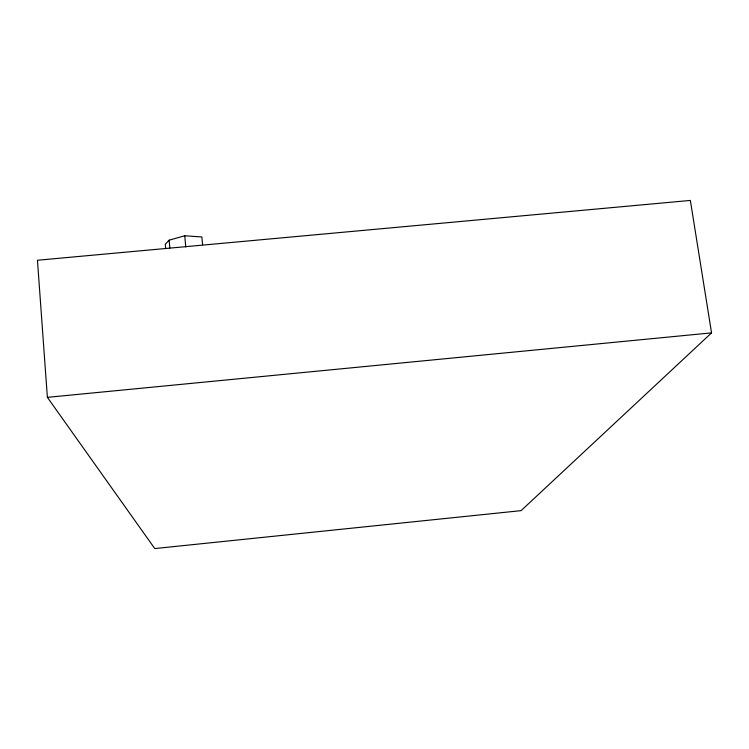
<?xml version="1.0" encoding="UTF-8"?>
<svg xmlns="http://www.w3.org/2000/svg" width="749" height="749" viewBox="0 0 749 749"><rect width="100%" height="100%" fill="white"/><g stroke="black" fill="none" stroke-linecap="round" stroke-linejoin="round"><path stroke-width="1.12" d="M202.586 244.764L201.856 236.965L184.741 235.766L169.152 240.176L165.286 244.174L165.679 248.602M711.55 332.874L521.089 510.649L154.771 548.568L47.384 397.354L37.45 260.249L690.353 200.432L711.55 332.874L47.384 397.354M184.741 235.766L185.78 246.973M169.152 240.176L169.854 247.985"/></g></svg>
